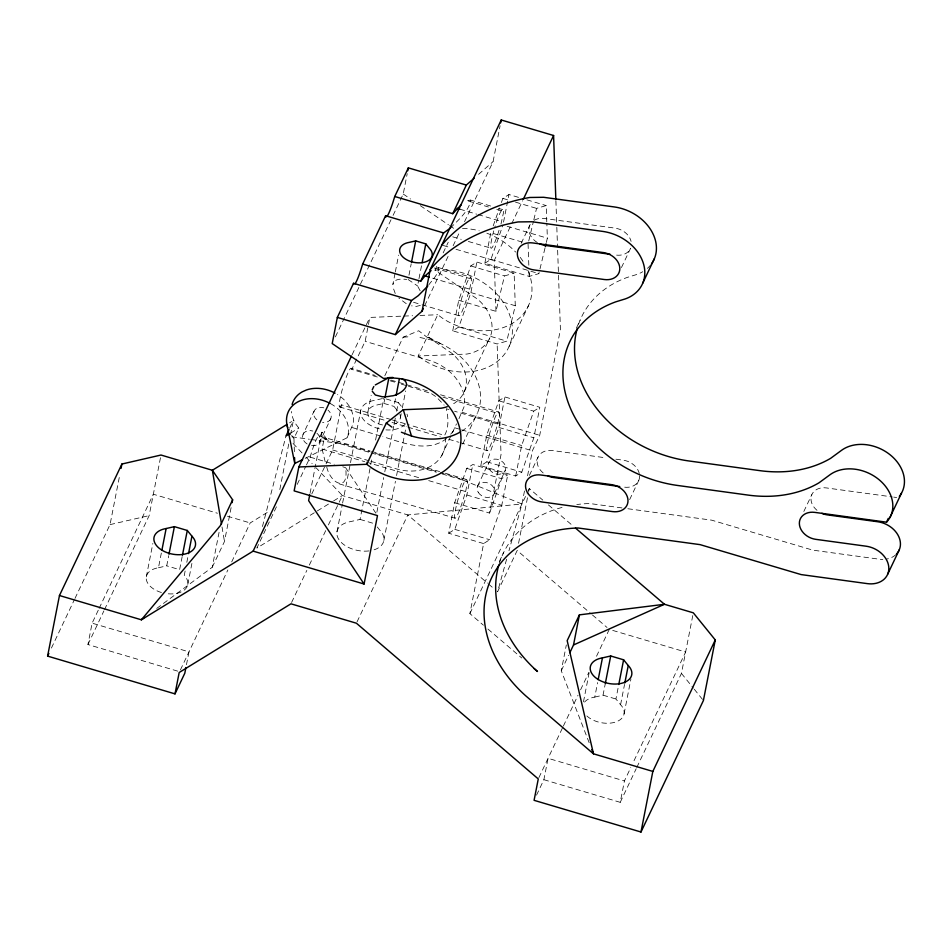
<?xml version="1.0" encoding="UTF-8"?>
<svg xmlns="http://www.w3.org/2000/svg" width="952" height="952" viewBox="0 0 952 952"><rect width="100%" height="100%" fill="white"/><g stroke="black" fill="none" stroke-linecap="round" stroke-linejoin="round"><path stroke-width="0.71" stroke-dasharray="4.76 3.57" d="M527.575 475.762L532.37 450.796L539.713 435.326L560.43 329.475L557.563 248.044M74.994 598.415L110.039 524.611L119.928 474.12M177.679 671.136L87.941 644.54L92.118 623.155L98.496 609.72M104.518 609.625L149.155 515.615L161.007 455.032M146.31 576.852L152.844 543.461M161.423 592.513A21.087 12.876 11.1 0 1 146.263 579.125A21.087 12.876 11.1 0 1 158.46 567.749L161.59 551.779M158.46 567.749L166.719 565.845L168.718 555.682M182.177 556.599L179.619 569.677L166.719 565.845M185.116 571.033L184.26 575.401A21.087 12.876 11.1 0 1 185.283 589.181A21.087 12.876 11.1 0 1 166.195 593.572M186.818 562.323L188.246 555.064M187.794 584.457L192.054 562.68M186.473 664.698L188.984 651.87L92.118 623.155M156.723 608.423L212.236 567.273L219.269 531.335M212.236 567.273L224.482 541.498L231.229 507M279.817 489.566L288.825 443.537M290.515 434.897L293.335 420.51L289.539 422.843M310.043 493.338L322.014 432.196L326.548 439.027L324.085 438.943L322.109 449.023L325.513 463.16M311.78 493.957L332.653 449.987L341.494 404.862L390.927 419.523M377.289 377.004L351.8 369.447L365.151 341.34L368.174 325.87M368.46 324.453L369.828 317.421L402.315 316.135M336.96 531.87L342.327 504.465M342.613 503.025L350.241 464.076M350.514 462.624L360.689 410.693M393.081 215.39L403.22 194.03L407.206 173.68M367.9 412.026L371.173 395.318M395.044 273.367L392.843 284.6C393.95 278.222 401.97 278.876 406.718 279.46M395.318 271.963L398.614 255.124M368.852 550.934A23.848 14.554 11.1 0 1 338.662 539.213A23.848 14.554 11.1 0 1 350.705 521.577L360.046 519.423L370.495 466.052M370.768 464.612L371.899 458.84M375.576 440.086L383.763 398.257M382.525 424.949A16.505 10.079 11.1 0 1 368.329 415.607A16.505 10.079 11.1 0 1 374.933 405.457L383.882 403.398L384.715 399.102M408.967 275.223L411.216 263.775M397.329 410.526L393.973 406.397L395.877 396.663M420.165 290.812L417.559 285.921L418.69 280.126M418.975 278.674L421.819 264.18M376.885 512.212L383.668 477.583M384.786 471.823L395.52 417M396.651 411.228L398.352 402.577L385.096 398.65M400.364 417.964L401.208 413.692M402.315 408.003L405.659 390.927M383.858 540.462L395.437 481.319M396.567 475.548L406.171 426.496M452.747 330.808L458.721 300.308L470.776 265.941L476.869 262.074L514.139 273.129L515.282 305.747L506.785 341.161L497.134 343.969L452.747 330.808L458.84 326.952L470.895 292.585L476.869 262.074M464.54 221.721L493.077 161.638L500.097 125.735M469.681 289.146L471.656 279.067L470.907 277.675A20.17 2.463 -73.5 0 0 463.338 292.823A20.17 2.463 -73.5 0 0 458.876 315.636A20.17 2.463 -73.5 0 0 466.956 297.833L469.681 289.146L430.625 277.567M544.984 248.115L538.868 273.617L529.217 276.413L484.818 263.264L490.792 232.752L522.541 242.165M500.978 224.077L503.727 211.511L502.989 210.118A20.17 2.463 -73.5 0 0 494.731 227.504M503.537 222.125L508.951 194.529L518.602 197.385M483.616 543.58L448.701 533.239L454.675 502.727L466.742 468.36L472.835 464.505L507.737 474.846L501.763 505.357L489.697 539.725L483.616 543.58L469.895 613.612L483.414 625.19M465.635 491.565L467.61 481.486L466.873 480.094A20.17 2.463 -73.5 0 0 459.304 495.242A20.17 2.463 -73.5 0 0 454.842 518.055A20.17 2.463 -73.5 0 0 462.922 500.252L465.635 491.565L428.697 480.617M448.701 533.239L454.794 529.371L466.861 495.004L472.835 464.505M480.784 465.683L486.758 435.171L498.812 400.804L504.905 396.948L539.808 407.289L533.834 437.801L521.779 472.168L515.687 476.024L480.784 465.683L486.877 461.827L498.931 427.46L504.905 396.948M497.717 424.021L499.693 413.942L498.943 412.549A20.17 2.463 -73.5 0 0 491.387 427.698A20.17 2.463 -73.5 0 0 486.912 450.51A20.17 2.463 -73.5 0 0 494.992 432.708L497.717 424.021L454.592 411.24M454.675 502.727L489.578 513.068L501.038 454.556L497.134 343.969M515.687 476.024L521.66 445.524L533.727 411.157L539.808 407.289M524.492 490.994L521.946 504.001L508.975 550.72M518.566 543.306L528.443 492.862M528.729 491.41L529.288 488.531L542.807 500.109M589.169 742.75L561.275 670.755L566.333 644.944M536.535 795.17L543.878 779.7L548.066 758.316L624.417 780.949L630.795 767.514M583.469 701.838L589.145 672.802M584.564 702.076A21.087 12.876 11.1 0 1 594.774 697.09L597.606 682.572M594.774 697.09L603.033 695.186L605.305 683.572M586.848 715.952A21.087 12.876 11.1 0 0 615.611 722.021A21.087 12.876 11.1 0 0 620.573 704.73L615.932 699.006L618.491 685.94M620.573 704.73L624.548 684.405M624.096 713.798L630.926 678.943M543.878 779.7L620.228 802.334L624.417 780.949M636.805 767.419L681.442 673.409L693.306 612.826M458.721 300.308L495.98 311.352L504.489 275.925L514.139 273.129M528.741 240.963L533.501 221.126M533.834 219.71L536.559 208.381L546.21 205.572L546.781 221.887M546.341 242.439L547.364 238.19L546.841 223.363M262.454 526.527L285.981 435.98M506.619 559.217L497.575 591.775L517.162 550.518L591.299 614.004M305.223 458.328L347.075 437.789L348.146 434.338A32.19 25.192 25.4 0 0 330.177 403.446M347.075 437.789L353.049 424.033A32.19 25.192 25.4 0 0 349.027 405.826L345.862 401.613A32.19 25.192 25.4 0 0 337.496 394.544M493.207 225.874L499.479 208.012M501.406 202.514L502.858 198.385L508.951 194.529M484.818 263.264L490.911 259.396L502.977 225.029M489.578 513.068L501.644 478.701L507.737 474.846M441.776 455.508L456.496 423.89M458.947 418.725L464.04 406.849A44.018 34.45 25.4 0 0 428.852 360.225L365.151 341.34M51.42 648.062L74.363 599.748M99.139 608.376L153.331 494.231L217.437 513.235M87.941 644.54L103.875 610.958M289.658 428.245L293.335 420.51M335.39 336.901L392.45 216.723M180.416 669.911L227.873 569.95M231.705 561.894L250.197 522.945L270.19 510.665M294.37 451.664L293.942 438.408L298.833 428.091L295.81 424.068A32.19 25.192 25.4 0 1 291.455 411.502M307.103 443.965A9.175 7.176 25.4 0 1 303.045 434.362L314.065 411.157M276.437 506.833L256.85 548.078L332.319 501.704M352.085 354.81L369.828 317.421M297.226 484.389L305.854 466.218M306.473 464.921L310.162 457.138A20.17 2.463 -73.5 0 1 319.11 435.849L370.161 450.974M326.548 439.027L319.729 437.004L322.014 432.196M311.542 445.619A9.175 7.176 25.4 0 0 319.753 441.942L330.772 418.737A9.175 7.176 25.4 0 0 327.988 410.074M384.81 375.802L403.136 337.21L418.713 330.76L430.328 339.781A61.892 48.445 25.4 0 1 478.035 382.644A61.892 48.445 25.4 0 1 461.268 431.435M528.051 270.665A61.892 48.445 25.4 0 1 511.402 323.906A61.892 48.445 25.4 0 1 443.334 318.837L437.742 314.743L418.154 356L466.777 354.073A40.805 31.94 25.4 0 0 477.535 299.142L434.957 270.178L437.48 264.858M443.168 252.875L448.225 242.236M424.604 305.842L449.332 253.767M453.128 245.759L460.102 231.074M291.598 602.473L306.83 570.391M309.364 565.048L325.87 530.288M328.416 524.933L338.567 503.548M339.209 502.216L342.375 495.528L316.195 467.884M495.98 311.352L494.195 260.598L522.624 200.717M521.184 243.331L529.74 225.315M464.195 391.843L489.911 337.698M357.036 621.882L407.825 514.925L521.946 504.001L455.937 477.226L440.419 472.632M462.755 444.048L477.285 413.442M509.118 346.397L528.705 305.152M477.571 486.103L488.59 462.898M494.278 493.671L505.286 470.466M576.472 327.869L580.137 320.146M621.454 267.56L630.617 248.246A16.505 12.923 25.4 0 1 615.992 255.076M529.383 475.405L537.939 457.388A16.505 12.923 25.4 0 1 552.565 450.558L605.567 457.793M469.895 613.612L527.456 492.398M528.074 491.113L529.288 488.531M499.395 561.454L503.679 552.434M629.641 499.633L638.816 480.32M561.275 670.755L568.63 655.285M538.88 777.653L562.727 727.423M563.37 726.078L578.031 695.198M580.577 689.819L588.871 672.362M596.523 656.249L609.28 629.391L685.63 652.025L633.342 762.147M620.228 802.334L636.174 768.752M803.821 511.486L811.77 494.754A16.505 12.923 25.4 0 1 826.395 487.924L892.262 496.908M341.494 404.862L341.411 405.017A20.17 2.463 -73.5 0 1 341.792 391.248A20.17 2.463 -73.5 0 1 351.193 368.293L375.29 375.445M428.709 284.993C432.375 279.745 438.432 274.581 438.682 267.857L434.136 267.952L471.656 279.067M450.736 434.136L453.533 430.756M450.427 228.064C458.15 220.007 468.598 211.618 470.764 200.313L466.218 200.396L488.447 206.989M478.582 174.323L493.077 161.638M446.583 438.503C427.734 453.342 402.803 442.716 382.847 436.635M290.657 433.112L298.833 428.091M333.569 500.942L342.375 495.528L407.825 514.925L487.472 583.124M420.332 305.354L416.452 306.413L411.573 305.83M382.43 398.555L374.422 400.399A23.848 14.554 11.1 0 0 360.879 414.56A23.848 14.554 11.1 0 0 381.8 429.364M110.039 524.611L149.155 515.615M434.957 270.178L441.454 269.666A61.892 48.445 25.4 0 1 511.64 338.317A61.892 48.445 25.4 0 1 423.747 360.094L418.154 356M403.136 337.21L409.622 336.71M403.791 316.088L412.644 315.731M420.022 315.445L437.742 314.743M326.738 467.027C330.701 484.294 349.265 492.6 345.576 467.634L342.744 466.789M615.873 459.197L623.239 460.197A16.505 12.923 25.4 0 1 639.28 473.477M893.726 497.111L896.653 497.515M621.965 507.928L589.597 503.513A125.462 98.187 25.4 0 0 576.805 504.548M627.856 508.737L711.715 520.173L812.77 550.137L879.017 559.169A22.919 17.945 25.4 0 0 882.837 559.419M291.836 436.801L309.376 439.265M310.84 439.467L344.469 444.191L369.876 451.712M419.963 337.472L430.328 339.781M526.884 199.849L546.21 205.572M502.858 198.385L508.475 200.051M515.496 202.133L536.559 208.381M470.109 199.932L491.363 206.227M498.443 208.333L502.704 209.583M496.777 209.452L503.727 211.511M459.911 209.19L476.643 214.152M478.047 214.569L501.752 221.59M507.13 226.267L547.364 238.19M452.724 236.834L461.244 239.357M468.348 241.463L491.065 248.198M490.911 259.396L538.868 273.617M443.251 245.497L450.32 247.591M455.984 249.269L494.195 260.598M470.776 265.941L504.489 275.925M438.039 267.476L470.621 277.139M470.895 292.585L515.282 305.747M413.537 302.272L420.641 304.378M422.069 304.807L458.995 315.755M458.84 326.952L506.785 341.161M498.812 400.804L533.727 411.157M390.891 380.062L430.59 391.831M440.526 394.771L498.658 412.014M390.022 380.776L395.687 382.454M401.351 384.132L407.016 385.81M408.432 386.238L430.328 393.283M442.942 397.115L499.693 413.942M462.006 412.287L539.713 435.326M449.035 409.586L446.25 408.765C448.44 417.369 449.023 427.388 444.608 435.433L410.705 425.389M498.931 427.46L533.834 437.801M383.882 403.398L393.973 406.397M486.758 435.171L521.66 445.524M454.651 427.757L460.256 429.411M461.649 429.828L532.37 450.796M392.343 419.939L409.289 424.961M339.555 406.909L386.357 420.772M392.022 422.45L440.24 436.742M448.749 439.265L458.674 442.216M460.09 442.632L487.031 450.617M486.877 461.827L521.779 472.168M351.966 427.484L381.443 436.218M466.742 468.36L501.644 478.701M371.577 451.403L439.645 471.573M445.31 473.251L466.587 479.558M375.516 453.39L439.003 472.204M324.085 438.943L369.566 452.426M370.982 452.843L436.349 472.228M442.037 473.906L467.61 481.486M332.653 449.987L369.459 460.899M370.875 461.315L396.353 468.872A44.018 34.45 25.4 0 0 445.25 437.801M322.109 449.023L364.747 461.66M366.163 462.077L421.593 478.511M466.861 495.004L501.763 505.357M310.162 457.138L334.247 464.267M339.305 483.89L454.949 518.174M454.794 529.371L489.697 539.725M360.046 519.423L374.624 523.743M227.409 516.198L250.197 522.945M603.033 695.186L615.932 699.006M440.419 343.541L426.996 336.389L451.831 353.287A40.805 31.94 25.4 0 1 450.653 405.314M406.254 303.688L398.9 298.119M403.22 194.03L410.55 199.016M420.332 205.668L448.428 224.767M449.653 225.6L454.544 228.932M431.589 393.747L436.516 397.091L444.12 405.1M408.134 279.519L417.559 285.921M548.447 504.929L573.223 526.147M592.43 614.968L607.031 627.475M488.59 584.088L494.207 588.895M487.924 629.046L521.72 657.987M293.037 443.43L302.093 452.997M306.127 457.246L312.173 463.624M681.442 673.409L693.342 688.094M694.258 689.224L703.409 700.517M398.352 402.577L403.588 409.051M377.254 526.98L379.872 530.216A23.848 14.554 11.1 0 1 370.114 550.756M291.669 435.385L293.942 438.408M345.576 467.634L375.838 513.128M351.193 368.293L351.8 369.447M319.11 435.849L319.729 437.004M395.247 293.514L392.76 286.611M222.006 526.956L224.482 541.498M555.885 200.658L556.777 225.826M556.825 227.314L557.503 246.556M528.062 243.795L528.848 266.036M529.05 271.974L529.217 276.413M405.373 423.949A23.848 14.554 11.1 0 1 385.905 429.887M406.968 414.12A23.848 14.554 11.1 0 1 407.635 416.726M543.187 472.965A16.505 12.923 25.4 0 1 537.939 457.388M330.772 418.737A9.175 7.176 25.4 0 1 322.561 422.414M316.849 419.832A9.175 7.176 25.4 0 1 314.35 410.609A9.175 7.176 25.4 0 1 323.811 407.825M316.968 433.279A9.175 7.176 25.4 0 1 319.753 441.942M303.045 434.362A9.175 7.176 25.4 0 1 312.791 431.03M462.493 228.432A61.892 48.445 25.4 0 1 479.177 230.777M486.853 233.192A61.892 48.445 25.4 0 1 515.663 252.066M520.197 257.349A61.892 48.445 25.4 0 1 523.505 262.05M639.613 475.845A16.505 12.923 25.4 0 1 624.191 487.15M399.935 414.382A16.505 10.079 11.1 0 1 393.331 424.532M499.229 563.608A125.462 98.187 25.4 0 1 564.488 506.821M537.309 242.546A16.505 12.923 25.4 0 1 530.847 223.339M534.262 220.245A16.505 12.923 25.4 0 1 544.377 218.484L615.04 228.123A16.505 12.923 25.4 0 1 631.093 241.391M817.018 510.332A16.505 12.923 25.4 0 1 811.77 494.754M578.59 324.156A115.537 90.428 25.4 0 1 627.332 277.389L637.019 274.414A42.459 33.225 25.4 0 0 642.743 271.736M650.668 264.93A42.459 33.225 25.4 0 1 645.789 269.69M895.701 554.802A22.919 17.945 25.4 0 1 886.526 559.074M499.038 230.277A20.17 2.463 -73.5 0 1 491.28 248.246A20.17 2.463 -73.5 0 1 493.755 230.872M489.364 469.288A9.175 7.176 25.4 0 0 504.667 471.549A9.175 7.176 25.4 0 0 496.801 459.209A9.175 7.176 25.4 0 0 489.364 469.288M478.344 492.493A9.175 7.176 25.4 0 0 493.648 494.754A9.175 7.176 25.4 0 0 485.782 482.414A9.175 7.176 25.4 0 0 478.344 492.493"/><path stroke-width="1.43" d="M185.914 667.542L184.795 673.254L175.001 693.877L47.6 656.106L59.464 595.524L121.904 464.029L161.007 455.032L212.367 470.264L232.633 499.812L232.074 502.68M121.047 468.36L121.904 464.029M161.876 550.327L166.136 528.538L174.394 526.646L187.294 530.466L191.935 536.19L188.532 553.612M168.992 554.231L174.394 526.646M182.463 555.147L187.294 530.466M175.001 693.877L179.19 672.493L290.955 603.818L356.405 623.215L538.273 778.938L534.084 800.323L640.982 832.012L703.409 700.517L715.273 639.934L693.306 612.826L664.472 604.282L579.411 614.861L567.178 640.648L593.465 753.817L652.834 771.418L715.273 639.934M351.443 356.143L298.821 466.968L294.144 490.887L377.48 515.591L364.08 584.016L253.137 551.125L141.36 619.8L59.464 595.524M427.853 285.957L418.344 295.608L411.514 300.487L353.537 283.303L337.341 317.409L332.212 343.577L383.549 378.468L390.034 377.956A61.892 48.445 25.4 0 1 460.221 446.607A61.892 48.445 25.4 0 1 372.327 468.384L366.746 464.29L298.821 466.968M309.757 494.802L308.615 500.621L364.08 584.016M407.777 170.777L408.348 167.873L466.325 185.057L474.132 178.226M385.001 397.674L388.928 377.611L392.962 377.456M411.49 262.347L415.691 240.892L425.794 243.879L429.423 248.365A16.505 10.079 11.1 0 1 424.354 262.24A16.505 10.079 11.1 0 1 401.494 255.457A16.505 10.079 11.1 0 1 409.229 242.379L415.691 240.892M396.151 395.27L399.423 378.575M422.105 262.728L425.794 243.879M337.341 317.409L395.318 334.604L422.069 311.185L430.221 269.535L501.228 119.988L553.588 135.505L555.837 199.182M500.669 122.867L501.228 119.988M569.843 652.703L573.52 644.968L579.411 614.861M598.177 679.657L602.449 657.88L610.708 655.987L623.608 659.807L628.249 665.531L624.833 682.953M605.305 683.572L610.708 655.987M618.776 684.488L623.608 659.807M640.982 832.012L652.834 771.418M545.317 246.687L546.008 243.855M450.427 228.064L443.596 232.942L385.608 215.747L362.676 264.049L360.808 270.011A20.17 2.463 -73.5 0 1 354.977 283.898M408.348 167.873L394.747 196.493L392.89 202.455A20.17 2.463 -73.5 0 1 387.047 216.354M372.256 389.749L373.791 386.536M47.6 656.106L48.873 653.429M232.633 499.812L220.4 525.587L141.36 619.8L143.728 618.05M289.051 429.542L285.981 435.98L289.491 433.826M253.137 551.125L294.763 463.457L294.573 457.567M395.318 334.604L411.514 300.487M362.676 264.049L420.665 281.233L443.596 232.942M394.747 196.493L452.735 213.688L466.325 185.057M422.069 311.185L423.331 308.507M366.746 464.29L386.333 423.045L403.255 409.717L441.073 408.218A40.805 31.94 25.4 0 0 447.238 406.694M523.255 199.385L553.588 135.505M642.743 283.16L654.357 258.694M591.858 749.664L593.465 753.817L525.873 695.948A125.462 98.187 25.4 0 1 487.614 588.074A125.462 98.187 25.4 0 1 577.983 527.979L700.101 544.639L801.156 574.591L867.403 583.635A22.919 17.945 25.4 0 0 888.823 567.928A22.919 17.945 25.4 0 0 866.082 546.198L815.733 539.332A16.505 12.923 25.4 0 1 799.359 523.683A16.505 12.923 25.4 0 1 814.781 512.378L886.502 522.172L888.335 518.304M889.882 517.614L901.496 493.148M887.716 574.151L899.331 549.697M452.735 213.688L461.161 204.823M420.665 281.233L425.044 275.913L431.101 270.606M886.502 522.172L886.871 521.827A37.771 29.56 25.4 0 0 879.005 479.653A37.771 29.56 25.4 0 0 829.954 474.774L819.006 482.807A115.537 90.428 25.4 0 1 748.236 495.111L677.574 485.46A115.537 90.428 25.4 0 1 567.606 400.875A115.537 90.428 25.4 0 1 615.718 301.855L625.404 298.868A42.459 33.225 25.4 0 0 643.088 262.478A42.459 33.225 25.4 0 0 602.675 231.395L532.013 221.756L518.102 221.935A190.816 149.333 25.4 0 0 430.221 269.535M375.29 384.941L388.928 377.611M287.004 424.402L212.367 470.264L221.507 524.052M302.605 459.614L294.763 463.457L287.064 425.282M573.52 644.968L664.472 604.282L575.484 528.074M610.101 254.267L545.329 245.438A16.505 12.923 25.4 0 1 539.855 243.879M619.764 486.543L553.517 477.511A16.505 12.923 25.4 0 1 548.054 475.952M457.115 208.369L459.911 209.19M425.044 275.913L429.221 277.151M401.411 432.244L411.49 436.004A61.892 48.445 25.4 0 0 459.983 432.196M401.887 378.717C414.203 384.775 398.947 395.758 391.105 395.984A19.183 9.925 -15.2 0 1 382.228 396.746L375.374 395.032L372.268 391.284M386.333 423.045L391.915 427.127M534.108 668.59L537.487 671.493A125.462 98.187 25.4 0 1 498.848 564.893M403.255 409.717L411.49 436.004M385.608 215.747L385.679 216.509A20.17 2.463 -73.5 0 0 385.965 217.044M353.537 283.303L353.597 284.053M287.694 427.603A32.19 25.192 25.4 0 1 297.202 402.22A32.19 25.192 25.4 0 1 330.177 403.446M628.249 665.531A21.087 12.876 11.1 0 1 621.763 683.262A21.087 12.876 11.1 0 1 592.572 674.599A21.087 12.876 11.1 0 1 602.449 657.88M191.935 536.19A21.087 12.876 11.1 0 1 185.461 553.921A21.087 12.876 11.1 0 1 156.259 545.27A21.087 12.876 11.1 0 1 166.136 528.538M441.835 245.069A190.816 149.333 25.4 0 1 529.717 197.48L543.628 197.29L614.29 206.941A42.459 33.225 25.4 0 1 651.549 263.764M577.293 328.285A115.537 90.428 25.4 0 0 689.188 461.006L759.851 470.645A115.537 90.428 25.4 0 0 830.62 458.34L841.568 450.308A37.771 29.56 25.4 0 1 889.989 454.687A37.771 29.56 25.4 0 1 899.331 496.373M896.463 554.052A22.919 17.945 25.4 0 0 897.796 534.75A22.919 17.945 25.4 0 0 877.696 521.744L827.347 514.877A16.505 12.923 25.4 0 1 821.873 513.318M292.121 404.433A32.19 25.192 25.4 0 1 302.105 391.915L306.485 389.951A32.19 25.192 25.4 0 1 335.08 393.128M603.425 252.589L532.763 242.939A16.505 12.923 25.4 0 0 517.341 254.243A16.505 12.923 25.4 0 0 533.715 269.892L604.377 279.531A16.505 12.923 25.4 0 0 619.8 268.226A16.505 12.923 25.4 0 0 603.425 252.589M611.624 484.663L540.95 475.012A16.505 12.923 25.4 0 0 525.528 486.317A16.505 12.923 25.4 0 0 541.902 501.966L612.576 511.605A16.505 12.923 25.4 0 0 627.999 500.3A16.505 12.923 25.4 0 0 611.624 484.663"/></g></svg>
